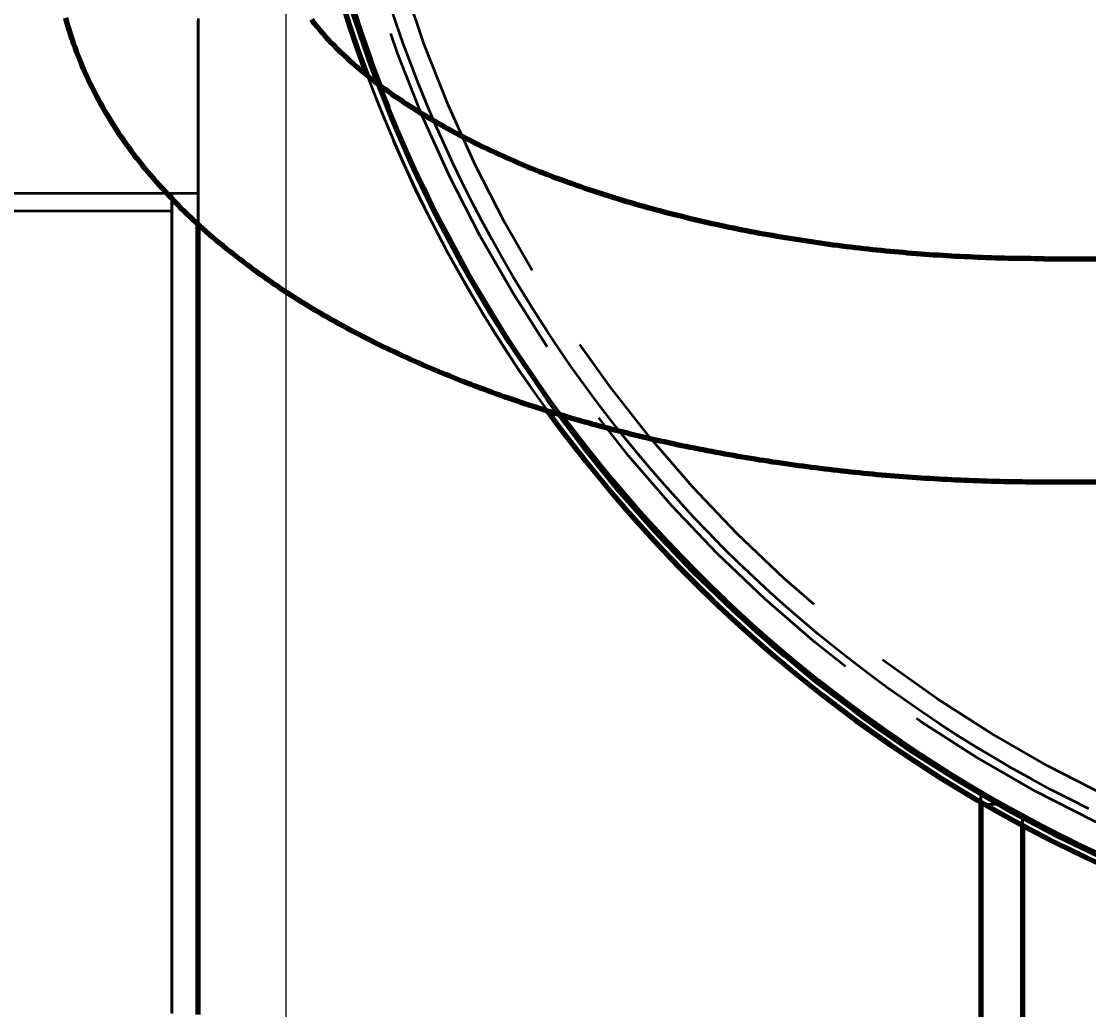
# Model space of a CAD drawing. Header units: millimetres. Extents: x 0 to 2382, y 0 to 420.
# Drawn here: x 142.78 to 154.93, y 123.6 to 134.85 of the extents above; entities that cross this region are included whole.
import ezdxf

# ---------------------------------------------------------------- set-up
doc = ezdxf.new("R2010")
doc.units = ezdxf.units.MM
doc.linetypes.add('IRAM-E-TRAZOS', pattern=[5, 4, -1])
for name, color, linetype, lineweight in [('01-VISIBLE', 7, 'CONTINUOUS', 70), ('02-OCULTA', 4, 'IRAM-E-TRAZOS', 35), ('04-COTA', 3, 'CONTINUOUS', 18)]:
    doc.layers.add(name, color=color, linetype=linetype, lineweight=lineweight)
doc.styles.add('ISO3098', font='isocpeur.ttf')
doc.dimstyles.new('FLAMA-IRAM', dxfattribs={"dimtxt": 3.5, "dimasz": 3.5, "dimexe": 2, "dimexo": 1.5, "dimgap": 1, "dimtad": 1, "dimdec": 1, "dimtxsty": 'ISO3098', "dimblk": 'IRAM_FLECHA', "dimblk1": 'IRAM_FLECHA', "dimblk2": 'IRAM_FLECHA', "dimcen": 2.5, "dimclrd": 256, "dimclre": 256, "dimclrt": 256, "dimazin": 3, "dimtfac": 1, "dimtmove": 0, "dimatfit": 3, "dimlwd": 18, "dimlwe": 18})

# ---------------------------------------------------------------- blocks, each defined once
blk = doc.blocks.new('IRAM_FLECHA')
blk.add_solid([(0, 0), (-1, 0.125), (-1, -0.125)])

msp = doc.modelspace()

# ---------------------------------------------------------------- linework, layer by layer
at = {"layer": '01-VISIBLE'}
for p, q in [((154.421, 132.148), (169.161, 132.148)), ((154.421, 129.608), (169.161, 129.608)), ((153.703, 125.961), (153.703, 125.936)), ((153.703, 125.936), (153.703, 120.742)), ((153.703, 125.936), (153.747, 125.936)), ((154.178, 125.696), (154.178, 120.742))]:
    msp.add_line(p, q, dxfattribs=at)
for points in [[(143.282, 134.889), (143.295, 134.841), (143.309, 134.793), (143.323, 134.745), (143.338, 134.697), (143.354, 134.65), (143.37, 134.602), (143.387, 134.555), (143.404, 134.508), (143.422, 134.462), (143.44, 134.415), (143.459, 134.369), (143.479, 134.323), (143.499, 134.277), (143.519, 134.231), (143.54, 134.186), (143.562, 134.141), (143.584, 134.096), (143.607, 134.051), (143.63, 134.007), (143.654, 133.963), (143.678, 133.919), (143.702, 133.876), (143.727, 133.832), (143.753, 133.789), (143.779, 133.747), (143.805, 133.704), (143.832, 133.662), (143.859, 133.62), (143.887, 133.578), (143.915, 133.537), (143.943, 133.496), (143.972, 133.455), (144.002, 133.414), (144.031, 133.374), (144.061, 133.334), (144.092, 133.294), (144.123, 133.255), (144.154, 133.216), (144.185, 133.177), (144.217, 133.139), (144.25, 133.1), (144.282, 133.062), (144.315, 133.025), (144.348, 132.987), (144.382, 132.95), (144.416, 132.913), (144.45, 132.877), (144.484, 132.84), (144.519, 132.805), (144.554, 132.769), (144.589, 132.733), (144.625, 132.698), (144.661, 132.663), (144.697, 132.629), (144.733, 132.594), (144.77, 132.56), (144.807, 132.527), (144.844, 132.493), (144.881, 132.46), (144.919, 132.427), (144.957, 132.394), (144.995, 132.362), (145.033, 132.33), (145.072, 132.298), (145.111, 132.266), (145.149, 132.235), (145.189, 132.204), (145.228, 132.173), (145.268, 132.142), (145.307, 132.112), (145.347, 132.082), (145.387, 132.052), (145.428, 132.022), (145.468, 131.993), (145.509, 131.964), (145.55, 131.935), (145.591, 131.907), (145.632, 131.878), (145.674, 131.85), (145.715, 131.822), (145.757, 131.795), (145.799, 131.767), (145.841, 131.74), (145.883, 131.713), (145.925, 131.686), (145.967, 131.66), (146.01, 131.634), (146.053, 131.608), (146.096, 131.582), (146.139, 131.556), (146.182, 131.531), (146.225, 131.506), (146.268, 131.481), (146.312, 131.456), (146.356, 131.432), (146.399, 131.408), (146.443, 131.384), (146.487, 131.36), (146.531, 131.336), (146.575, 131.313), (146.62, 131.289), (146.664, 131.266), (146.709, 131.244), (146.753, 131.221), (146.798, 131.199), (146.843, 131.176), (146.888, 131.154), (146.933, 131.133), (146.978, 131.111), (147.023, 131.09), (147.068, 131.068), (147.114, 131.047), (147.159, 131.027), (147.205, 131.006), (147.25, 130.985), (147.296, 130.965), (147.342, 130.945), (147.388, 130.925), (147.434, 130.905), (147.48, 130.886), (147.526, 130.867), (147.572, 130.847), (147.618, 130.828), (147.665, 130.81), (147.711, 130.791), (147.758, 130.773), (147.804, 130.754), (147.851, 130.736), (147.898, 130.718), (147.944, 130.7), (147.991, 130.683), (148.038, 130.665), (148.085, 130.648), (148.132, 130.631), (148.179, 130.614), (148.226, 130.597), (148.273, 130.581), (148.321, 130.564), (148.368, 130.548), (148.415, 130.532), (148.463, 130.516), (148.51, 130.5), (148.558, 130.485), (148.605, 130.469), (148.653, 130.454), (148.701, 130.439), (148.748, 130.424), (148.796, 130.409), (148.844, 130.395), (148.892, 130.38), (148.94, 130.366), (148.988, 130.351), (149.036, 130.337), (149.084, 130.323), (149.132, 130.31), (149.18, 130.296), (149.228, 130.283), (149.276, 130.269), (149.325, 130.256), (149.373, 130.243), (149.421, 130.23), (149.47, 130.218), (149.518, 130.205), (149.567, 130.193), (149.615, 130.18), (149.664, 130.168), (149.712, 130.156), (149.761, 130.144), (149.809, 130.133), (149.858, 130.121), (149.907, 130.11), (149.955, 130.098), (150.004, 130.087), (150.053, 130.076), (150.102, 130.065), (150.151, 130.055), (150.2, 130.044), (150.248, 130.034), (150.297, 130.023), (150.346, 130.013), (150.395, 130.003), (150.444, 129.993), (150.493, 129.983), (150.542, 129.974), (150.592, 129.964), (150.641, 129.955), (150.69, 129.946), (150.739, 129.936), (150.788, 129.927), (150.838, 129.919), (150.887, 129.91), (150.936, 129.901), (150.985, 129.893), (151.035, 129.885), (151.084, 129.876), (151.133, 129.868), (151.183, 129.86), (151.232, 129.853), (151.282, 129.845), (151.331, 129.837), (151.38, 129.83), (151.43, 129.823), (151.479, 129.815), (151.529, 129.808), (151.579, 129.801), (151.628, 129.795), (151.678, 129.788), (151.727, 129.781), (151.777, 129.775), (151.826, 129.769), (151.876, 129.762), (151.926, 129.756), (151.975, 129.751), (152.025, 129.745), (152.075, 129.739), (152.125, 129.734), (152.174, 129.728), (152.224, 129.723), (152.274, 129.718), (152.324, 129.713), (152.373, 129.708), (152.423, 129.703), (152.473, 129.698), (152.523, 129.693), (152.572, 129.689), (152.622, 129.685), (152.672, 129.68), (152.722, 129.676), (152.772, 129.672), (152.822, 129.669), (152.872, 129.665), (152.922, 129.661), (152.971, 129.658), (153.021, 129.654), (153.071, 129.651), (153.121, 129.648), (153.171, 129.645), (153.221, 129.642), (153.271, 129.639), (153.321, 129.637), (153.371, 129.634), (153.421, 129.632), (153.471, 129.629), (153.521, 129.627), (153.571, 129.625), (153.621, 129.623), (153.671, 129.621), (153.721, 129.62), (153.771, 129.618), (153.821, 129.617), (153.871, 129.615), (153.921, 129.614), (153.971, 129.613), (154.021, 129.612), (154.071, 129.611), (154.121, 129.61), (154.171, 129.61), (154.221, 129.609), (154.271, 129.609), (154.321, 129.608), (154.371, 129.608), (154.421, 129.608)], [(154.421, 132.148), (154.371, 132.148), (154.321, 132.148), (154.271, 132.149), (154.221, 132.149), (154.17, 132.15), (154.12, 132.151), (154.07, 132.151), (154.02, 132.152), (153.97, 132.154), (153.92, 132.155), (153.87, 132.156), (153.82, 132.158), (153.77, 132.159), (153.72, 132.161), (153.67, 132.163), (153.62, 132.165), (153.57, 132.168), (153.52, 132.17), (153.47, 132.172), (153.42, 132.175), (153.37, 132.178), (153.32, 132.181), (153.27, 132.184), (153.22, 132.187), (153.17, 132.19), (153.12, 132.194), (153.07, 132.197), (153.02, 132.201), (152.97, 132.205), (152.92, 132.209), (152.87, 132.213), (152.82, 132.217), (152.77, 132.221), (152.721, 132.226), (152.671, 132.231), (152.621, 132.235), (152.571, 132.24), (152.521, 132.246), (152.471, 132.251), (152.422, 132.256), (152.372, 132.262), (152.322, 132.267), (152.272, 132.273), (152.223, 132.279), (152.173, 132.285), (152.123, 132.291), (152.074, 132.298), (152.024, 132.304), (151.974, 132.311), (151.925, 132.318), (151.875, 132.325), (151.826, 132.332), (151.776, 132.339), (151.726, 132.346), (151.677, 132.354), (151.627, 132.362), (151.578, 132.369), (151.529, 132.377), (151.479, 132.385), (151.43, 132.394), (151.38, 132.402), (151.331, 132.411), (151.282, 132.419), (151.232, 132.428), (151.183, 132.437), (151.134, 132.447), (151.085, 132.456), (151.036, 132.465), (150.986, 132.475), (150.937, 132.485), (150.888, 132.495), (150.839, 132.505), (150.79, 132.515), (150.741, 132.526), (150.692, 132.536), (150.643, 132.547), (150.595, 132.558), (150.546, 132.569), (150.497, 132.58), (150.448, 132.592), (150.399, 132.603), (150.351, 132.615), (150.302, 132.627), (150.253, 132.639), (150.205, 132.651), (150.156, 132.664), (150.108, 132.676), (150.059, 132.689), (150.011, 132.702), (149.963, 132.715), (149.914, 132.728), (149.866, 132.742), (149.818, 132.755), (149.77, 132.769), (149.722, 132.783), (149.674, 132.797), (149.626, 132.812), (149.578, 132.826), (149.53, 132.841), (149.482, 132.856), (149.435, 132.871), (149.387, 132.886), (149.339, 132.902), (149.292, 132.917), (149.244, 132.933), (149.197, 132.949), (149.149, 132.966), (149.102, 132.982), (149.055, 132.999), (149.008, 133.016), (148.961, 133.033), (148.914, 133.05), (148.867, 133.067), (148.82, 133.085), (148.773, 133.103), (148.726, 133.121), (148.68, 133.139), (148.633, 133.158), (148.587, 133.177), (148.54, 133.196), (148.494, 133.215), (148.448, 133.234), (148.402, 133.254), (148.356, 133.274), (148.31, 133.294), (148.264, 133.314), (148.219, 133.335), (148.173, 133.356), (148.128, 133.377), (148.083, 133.398), (148.037, 133.42), (147.992, 133.442), (147.947, 133.464), (147.903, 133.486), (147.858, 133.509), (147.813, 133.532), (147.769, 133.555), (147.725, 133.578), (147.681, 133.602), (147.637, 133.626), (147.593, 133.65), (147.549, 133.675), (147.506, 133.699), (147.462, 133.725), (147.419, 133.75), (147.376, 133.776), (147.333, 133.802), (147.291, 133.828), (147.248, 133.855), (147.206, 133.882), (147.164, 133.909), (147.123, 133.937), (147.081, 133.965), (147.04, 133.993), (146.999, 134.022), (146.958, 134.051), (146.917, 134.08), (146.877, 134.11), (146.837, 134.14), (146.797, 134.17), (146.758, 134.201), (146.719, 134.232), (146.68, 134.264), (146.641, 134.296), (146.603, 134.329), (146.565, 134.361), (146.528, 134.395), (146.491, 134.428), (146.454, 134.463), (146.418, 134.497), (146.382, 134.532), (146.347, 134.568), (146.312, 134.604), (146.278, 134.64), (146.244, 134.677), (146.211, 134.715), (146.179, 134.753), (146.147, 134.791), (146.115, 134.83), (146.085, 134.87)], [(144.791, 123.542), (144.791, 123.616), (144.791, 123.69), (144.791, 123.765), (144.791, 123.839), (144.791, 123.914), (144.791, 123.988), (144.791, 124.062), (144.791, 124.137), (144.791, 124.211), (144.791, 124.285), (144.791, 124.36), (144.791, 124.434), (144.791, 124.509), (144.791, 124.583), (144.791, 124.657), (144.791, 124.732), (144.791, 124.806), (144.791, 124.88), (144.791, 124.955), (144.791, 125.029), (144.791, 125.104), (144.791, 125.178), (144.791, 125.252), (144.791, 125.327), (144.791, 125.401), (144.791, 125.475), (144.791, 125.55), (144.791, 125.624), (144.791, 125.699), (144.791, 125.773), (144.791, 125.847), (144.791, 125.922), (144.791, 125.996), (144.791, 126.07), (144.791, 126.145), (144.791, 126.219), (144.791, 126.294), (144.791, 126.368), (144.791, 126.442), (144.791, 126.517), (144.791, 126.591), (144.791, 126.665), (144.791, 126.74), (144.791, 126.814), (144.791, 126.889), (144.791, 126.963), (144.791, 127.037), (144.791, 127.112), (144.791, 127.186), (144.791, 127.26), (144.791, 127.335), (144.791, 127.409), (144.791, 127.484), (144.791, 127.558), (144.791, 127.632), (144.791, 127.707), (144.791, 127.781), (144.791, 127.855), (144.791, 127.93), (144.791, 128.004), (144.791, 128.079), (144.791, 128.153), (144.791, 128.227), (144.791, 128.302), (144.791, 128.376), (144.791, 128.45), (144.791, 128.525), (144.791, 128.599), (144.791, 128.674), (144.791, 128.748), (144.791, 128.822), (144.791, 128.897), (144.791, 128.971), (144.791, 129.045), (144.791, 129.12), (144.791, 129.194), (144.791, 129.269), (144.791, 129.343), (144.791, 129.417), (144.791, 129.492), (144.791, 129.566), (144.791, 129.64), (144.791, 129.715), (144.791, 129.789), (144.791, 129.864), (144.791, 129.938), (144.791, 130.012), (144.791, 130.087), (144.791, 130.161), (144.791, 130.235), (144.791, 130.31), (144.791, 130.384), (144.791, 130.459), (144.791, 130.533), (144.791, 130.607), (144.791, 130.682), (144.791, 130.756), (144.791, 130.83), (144.791, 130.905), (144.791, 130.979), (144.791, 131.054), (144.791, 131.128), (144.791, 131.202), (144.791, 131.277), (144.791, 131.351), (144.791, 131.426), (144.791, 131.5), (144.791, 131.574), (144.791, 131.649), (144.791, 131.723), (144.791, 131.797), (144.791, 131.872), (144.791, 131.946), (144.791, 132.021), (144.791, 132.095), (144.791, 132.169), (144.791, 132.244), (144.791, 132.318), (144.791, 132.392), (144.791, 132.467), (144.791, 132.541)]]:
    msp.add_lwpolyline(points, dxfattribs=at)
for radius, start, end in [(16.096, 132.4125, -159.4715), (16, 132.6905, -158.9081), (16.096, -144.0025, -35.9975), (16, -143.5447, -36.4553)]:
    msp.add_arc((161.791, 139.878), radius, start, end, dxfattribs=at)
at = {"layer": '02-OCULTA'}
for p, q in [((144.791, 132.891), (138.791, 132.891)), ((144.491, 132.891), (139.091, 132.891)), ((144.491, 132.691), (141.916, 132.691)), ((153.276, 126.332), (153.26, 126.307)), ((153.276, 126.332), (153.26, 126.307)), ((153.703, 120.536), (153.703, 126.073)), ((153.703, 126.073), (153.703, 125.961)), ((153.747, 125.936), (153.941, 125.936)), ((154.178, 120.536), (154.178, 125.805)), ((154.178, 125.805), (154.178, 125.696))]:
    msp.add_line(p, q, dxfattribs=at)
for points in [[(154.935, 125.883), (154.716, 125.993), (154.498, 126.105), (154.283, 126.222), (154.069, 126.341), (153.858, 126.464), (153.648, 126.59), (153.44, 126.72), (153.235, 126.853), (153.031, 126.989), (152.83, 127.128), (152.631, 127.27), (152.434, 127.416), (152.239, 127.564), (152.047, 127.716), (151.857, 127.87), (151.67, 128.028), (151.485, 128.188), (151.302, 128.352), (151.123, 128.518), (150.946, 128.687), (150.771, 128.858), (150.599, 129.033), (150.43, 129.21), (150.264, 129.39), (150.101, 129.572), (149.941, 129.757), (149.783, 129.944), (149.629, 130.134), (149.477, 130.327), (149.329, 130.521), (149.183, 130.718), (149.041, 130.917), (148.902, 131.119), (148.766, 131.322), (148.633, 131.528), (148.504, 131.736), (148.377, 131.945), (148.254, 132.157), (148.135, 132.371), (148.019, 132.586), (147.906, 132.803), (147.796, 133.022), (147.69, 133.243), (147.588, 133.465), (147.489, 133.689), (147.393, 133.915), (147.302, 134.141), (147.213, 134.37), (147.128, 134.599), (147.047, 134.83), (146.97, 135.063)], [(154.935, 125.883), (154.716, 125.993), (154.498, 126.105), (154.283, 126.222), (154.069, 126.341), (153.858, 126.464), (153.648, 126.59), (153.44, 126.72), (153.235, 126.853), (153.031, 126.989), (152.83, 127.128), (152.631, 127.27), (152.434, 127.416), (152.239, 127.564), (152.047, 127.716), (151.857, 127.87), (151.67, 128.028), (151.485, 128.188), (151.302, 128.352), (151.123, 128.518), (150.946, 128.687), (150.771, 128.858), (150.599, 129.033), (150.43, 129.21), (150.264, 129.39), (150.101, 129.572), (149.941, 129.757), (149.783, 129.944), (149.629, 130.134), (149.477, 130.327), (149.329, 130.521), (149.183, 130.718), (149.041, 130.917), (148.902, 131.119), (148.766, 131.322), (148.633, 131.528), (148.504, 131.736), (148.377, 131.945), (148.254, 132.157), (148.135, 132.371), (148.019, 132.586), (147.906, 132.803), (147.796, 133.022), (147.69, 133.243), (147.588, 133.465), (147.489, 133.689), (147.393, 133.915), (147.302, 134.141), (147.213, 134.37), (147.128, 134.599), (147.047, 134.83), (146.97, 135.063)], [(144.791, 134.882), (144.791, 134.832), (144.791, 134.782), (144.791, 134.732), (144.791, 134.682), (144.791, 134.632), (144.791, 134.581), (144.791, 134.531), (144.791, 134.481), (144.791, 134.431), (144.791, 134.381), (144.791, 134.331), (144.791, 134.281), (144.791, 134.23), (144.791, 134.18), (144.791, 134.13), (144.791, 134.08), (144.791, 134.03), (144.791, 133.98), (144.791, 133.93), (144.791, 133.879), (144.791, 133.829), (144.791, 133.779), (144.791, 133.729), (144.791, 133.679), (144.791, 133.629), (144.791, 133.579), (144.791, 133.528), (144.791, 133.478), (144.791, 133.428), (144.791, 133.378), (144.791, 133.328), (144.791, 133.278), (144.791, 133.228), (144.791, 133.177), (144.791, 133.127), (144.791, 133.077), (144.791, 133.027), (144.791, 132.977), (144.791, 132.927), (144.791, 132.877), (144.791, 132.826), (144.791, 132.776), (144.791, 132.726), (144.791, 132.676), (144.791, 132.626), (144.791, 132.576), (144.791, 132.526), (144.791, 132.475), (144.791, 132.425), (144.791, 132.375), (144.791, 132.325), (144.791, 132.275), (144.791, 132.225), (144.791, 132.175), (144.791, 132.124), (144.791, 132.074), (144.791, 132.024), (144.791, 131.974), (144.791, 131.924), (144.791, 131.874), (144.791, 131.824), (144.791, 131.773), (144.791, 131.723), (144.791, 131.673), (144.791, 131.623), (144.791, 131.573), (144.791, 131.523), (144.791, 131.473), (144.791, 131.422), (144.791, 131.372), (144.791, 131.322), (144.791, 131.272), (144.791, 131.222), (144.791, 131.172), (144.791, 131.122), (144.791, 131.071), (144.791, 131.021), (144.791, 130.971), (144.791, 130.921), (144.791, 130.871), (144.791, 130.821), (144.791, 130.771), (144.791, 130.72), (144.791, 130.67), (144.791, 130.62), (144.791, 130.57), (144.791, 130.52), (144.791, 130.47), (144.791, 130.42), (144.791, 130.369), (144.791, 130.319), (144.791, 130.269), (144.791, 130.219), (144.791, 130.169), (144.791, 130.119), (144.791, 130.069), (144.791, 130.018), (144.791, 129.968), (144.791, 129.918), (144.791, 129.868), (144.791, 129.818), (144.791, 129.768), (144.791, 129.718), (144.791, 129.667), (144.791, 129.617), (144.791, 129.567), (144.791, 129.517), (144.791, 129.467), (144.791, 129.417), (144.791, 129.367), (144.791, 129.316), (144.791, 129.266), (144.791, 129.216), (144.791, 129.166), (144.791, 129.116), (144.791, 129.066), (144.791, 129.016), (144.791, 128.965), (144.791, 128.915), (144.791, 128.865), (144.791, 128.815), (144.791, 128.765), (144.791, 128.715), (144.791, 128.665), (144.791, 128.614), (144.791, 128.564), (144.791, 128.514), (144.791, 128.464), (144.791, 128.414), (144.791, 128.364), (144.791, 128.314), (144.791, 128.263), (144.791, 128.213), (144.791, 128.163), (144.791, 128.113), (144.791, 128.063), (144.791, 128.013), (144.791, 127.963), (144.791, 127.912), (144.791, 127.862), (144.791, 127.812), (144.791, 127.762), (144.791, 127.712), (144.791, 127.662), (144.791, 127.612), (144.791, 127.561), (144.791, 127.511), (144.791, 127.461), (144.791, 127.411), (144.791, 127.361), (144.791, 127.311), (144.791, 127.261), (144.791, 127.21), (144.791, 127.16), (144.791, 127.11), (144.791, 127.06), (144.791, 127.01), (144.791, 126.96), (144.791, 126.91), (144.791, 126.859), (144.791, 126.809), (144.791, 126.759), (144.791, 126.709), (144.791, 126.659), (144.791, 126.609), (144.791, 126.559), (144.791, 126.508), (144.791, 126.458), (144.791, 126.408), (144.791, 126.358), (144.791, 126.308), (144.791, 126.258), (144.791, 126.208), (144.791, 126.157), (144.791, 126.107), (144.791, 126.057), (144.791, 126.007), (144.791, 125.957), (144.791, 125.907), (144.791, 125.857), (144.791, 125.806), (144.791, 125.756), (144.791, 125.706), (144.791, 125.656), (144.791, 125.606), (144.791, 125.556), (144.791, 125.506), (144.791, 125.455), (144.791, 125.405), (144.791, 125.355), (144.791, 125.305), (144.791, 125.255), (144.791, 125.205), (144.791, 125.155), (144.791, 125.104), (144.791, 125.054), (144.791, 125.004), (144.791, 124.954), (144.791, 124.904), (144.791, 124.854), (144.791, 124.804), (144.791, 124.753), (144.791, 124.703), (144.791, 124.653), (144.791, 124.603), (144.791, 124.553), (144.791, 124.503), (144.791, 124.453), (144.791, 124.402), (144.791, 124.352), (144.791, 124.302), (144.791, 124.252), (144.791, 124.202), (144.791, 124.152), (144.791, 124.102), (144.791, 124.051), (144.791, 124.001), (144.791, 123.951), (144.791, 123.901), (144.791, 123.851), (144.791, 123.801), (144.791, 123.751), (144.791, 123.7), (144.791, 123.65), (144.791, 123.6), (144.791, 123.55)], [(144.791, 132.541), (144.791, 132.592), (144.791, 132.642), (144.791, 132.693), (144.791, 132.743), (144.791, 132.794), (144.791, 132.844), (144.791, 132.894), (144.791, 132.945), (144.791, 132.995), (144.791, 133.046), (144.791, 133.096), (144.791, 133.147), (144.791, 133.197), (144.791, 133.248), (144.791, 133.298), (144.791, 133.349), (144.791, 133.399), (144.791, 133.45), (144.791, 133.5), (144.791, 133.551), (144.791, 133.601), (144.791, 133.652), (144.791, 133.702), (144.791, 133.753), (144.791, 133.803), (144.791, 133.854), (144.791, 133.904), (144.791, 133.954), (144.791, 134.005), (144.791, 134.055), (144.791, 134.106), (144.791, 134.156), (144.791, 134.207), (144.791, 134.257), (144.791, 134.308), (144.791, 134.358), (144.791, 134.409), (144.791, 134.459), (144.791, 134.51), (144.791, 134.56), (144.791, 134.611), (144.791, 134.661), (144.791, 134.712), (144.791, 134.762), (144.791, 134.813), (144.791, 134.863)], [(144.491, 123.567), (144.491, 123.63), (144.491, 123.693), (144.491, 123.756), (144.491, 123.819), (144.491, 123.882), (144.491, 123.945), (144.491, 124.008), (144.491, 124.071), (144.491, 124.134), (144.491, 124.197), (144.491, 124.26), (144.491, 124.323), (144.491, 124.386), (144.491, 124.449), (144.491, 124.512), (144.491, 124.575), (144.491, 124.638), (144.491, 124.701), (144.491, 124.764), (144.491, 124.827), (144.491, 124.89), (144.491, 124.953), (144.491, 125.016), (144.491, 125.079), (144.491, 125.142), (144.491, 125.205), (144.491, 125.268), (144.491, 125.331), (144.491, 125.394), (144.491, 125.457), (144.491, 125.52), (144.491, 125.583), (144.491, 125.646), (144.491, 125.709), (144.491, 125.772), (144.491, 125.835), (144.491, 125.898), (144.491, 125.961), (144.491, 126.024), (144.491, 126.087), (144.491, 126.15), (144.491, 126.213), (144.491, 126.276), (144.491, 126.339), (144.491, 126.402), (144.491, 126.465), (144.491, 126.528), (144.491, 126.591), (144.491, 126.654), (144.491, 126.717), (144.491, 126.78), (144.491, 126.843), (144.491, 126.906), (144.491, 126.969), (144.491, 127.032), (144.491, 127.095), (144.491, 127.158), (144.491, 127.221), (144.491, 127.284), (144.491, 127.347), (144.491, 127.41), (144.491, 127.473), (144.491, 127.536), (144.491, 127.599), (144.491, 127.662), (144.491, 127.725), (144.491, 127.788), (144.491, 127.851), (144.491, 127.914), (144.491, 127.977), (144.491, 128.04), (144.491, 128.103), (144.491, 128.166), (144.491, 128.229), (144.491, 128.292), (144.491, 128.355), (144.491, 128.418), (144.491, 128.481), (144.491, 128.544), (144.491, 128.607), (144.491, 128.67), (144.491, 128.733), (144.491, 128.796), (144.491, 128.859), (144.491, 128.922), (144.491, 128.985), (144.491, 129.048), (144.491, 129.111), (144.491, 129.174), (144.491, 129.237), (144.491, 129.3), (144.491, 129.363), (144.491, 129.426), (144.491, 129.489), (144.491, 129.552), (144.491, 129.615), (144.491, 129.678), (144.491, 129.741), (144.491, 129.804), (144.491, 129.867), (144.491, 129.93), (144.491, 129.993), (144.491, 130.056), (144.491, 130.119), (144.491, 130.182), (144.491, 130.245), (144.491, 130.308), (144.491, 130.371), (144.491, 130.434), (144.491, 130.497), (144.491, 130.56), (144.491, 130.623), (144.491, 130.686), (144.491, 130.749), (144.491, 130.812), (144.491, 130.875), (144.491, 130.938), (144.491, 131.001), (144.491, 131.064), (144.491, 131.127), (144.491, 131.19), (144.491, 131.253), (144.491, 131.316), (144.491, 131.379), (144.491, 131.442), (144.491, 131.505), (144.491, 131.568), (144.491, 131.631), (144.491, 131.694), (144.491, 131.757), (144.491, 131.82), (144.491, 131.883), (144.491, 131.946), (144.491, 132.009), (144.491, 132.072), (144.491, 132.135), (144.491, 132.198), (144.491, 132.261), (144.491, 132.324), (144.491, 132.387), (144.491, 132.45), (144.491, 132.513), (144.491, 132.576), (144.491, 132.639), (144.491, 132.702), (144.491, 132.765), (144.491, 132.828), (144.491, 132.891)], [(144.491, 132.891), (144.491, 132.84), (144.491, 132.79), (144.491, 132.74), (144.491, 132.69), (144.491, 132.64), (144.491, 132.589), (144.491, 132.539), (144.491, 132.489), (144.491, 132.439), (144.491, 132.389), (144.491, 132.338), (144.491, 132.288), (144.491, 132.238), (144.491, 132.188), (144.491, 132.138), (144.491, 132.087), (144.491, 132.037), (144.491, 131.987), (144.491, 131.937), (144.491, 131.887), (144.491, 131.836), (144.491, 131.786), (144.491, 131.736), (144.491, 131.686), (144.491, 131.636), (144.491, 131.585), (144.491, 131.535), (144.491, 131.485), (144.491, 131.435), (144.491, 131.385), (144.491, 131.334), (144.491, 131.284), (144.491, 131.234), (144.491, 131.184), (144.491, 131.134), (144.491, 131.083), (144.491, 131.033), (144.491, 130.983), (144.491, 130.933), (144.491, 130.883), (144.491, 130.832), (144.491, 130.782), (144.491, 130.732), (144.491, 130.682), (144.491, 130.632), (144.491, 130.581), (144.491, 130.531), (144.491, 130.481), (144.491, 130.431), (144.491, 130.381), (144.491, 130.33), (144.491, 130.28), (144.491, 130.23), (144.491, 130.18), (144.491, 130.13), (144.491, 130.079), (144.491, 130.029), (144.491, 129.979), (144.491, 129.929), (144.491, 129.879), (144.491, 129.828), (144.491, 129.778), (144.491, 129.728), (144.491, 129.678), (144.491, 129.628), (144.491, 129.577), (144.491, 129.527), (144.491, 129.477), (144.491, 129.427), (144.491, 129.377), (144.491, 129.326), (144.491, 129.276), (144.491, 129.226), (144.491, 129.176), (144.491, 129.126), (144.491, 129.075), (144.491, 129.025), (144.491, 128.975), (144.491, 128.925), (144.491, 128.875), (144.491, 128.824), (144.491, 128.774), (144.491, 128.724), (144.491, 128.674), (144.491, 128.624), (144.491, 128.574), (144.491, 128.523), (144.491, 128.473), (144.491, 128.423), (144.491, 128.373), (144.491, 128.323), (144.491, 128.272), (144.491, 128.222), (144.491, 128.172), (144.491, 128.122), (144.491, 128.072), (144.491, 128.021), (144.491, 127.971), (144.491, 127.921), (144.491, 127.871), (144.491, 127.821), (144.491, 127.77), (144.491, 127.72), (144.491, 127.67), (144.491, 127.62), (144.491, 127.57), (144.491, 127.519), (144.491, 127.469), (144.491, 127.419), (144.491, 127.369), (144.491, 127.319), (144.491, 127.268), (144.491, 127.218), (144.491, 127.168), (144.491, 127.118), (144.491, 127.068), (144.491, 127.017), (144.491, 126.967), (144.491, 126.917), (144.491, 126.867), (144.491, 126.817), (144.491, 126.766), (144.491, 126.716), (144.491, 126.666), (144.491, 126.616), (144.491, 126.566), (144.491, 126.515), (144.491, 126.465), (144.491, 126.415), (144.491, 126.365), (144.491, 126.315), (144.491, 126.264), (144.491, 126.214), (144.491, 126.164), (144.491, 126.114), (144.491, 126.064), (144.491, 126.013), (144.491, 125.963), (144.491, 125.913), (144.491, 125.863), (144.491, 125.813), (144.491, 125.762), (144.491, 125.712), (144.491, 125.662), (144.491, 125.612), (144.491, 125.562), (144.491, 125.511), (144.491, 125.461), (144.491, 125.411), (144.491, 125.361), (144.491, 125.311), (144.491, 125.26), (144.491, 125.21), (144.491, 125.16), (144.491, 125.11), (144.491, 125.06), (144.491, 125.009), (144.491, 124.959), (144.491, 124.909), (144.491, 124.859), (144.491, 124.809), (144.491, 124.758), (144.491, 124.708), (144.491, 124.658), (144.491, 124.608), (144.491, 124.558), (144.491, 124.507), (144.491, 124.457), (144.491, 124.407), (144.491, 124.357), (144.491, 124.307), (144.491, 124.256), (144.491, 124.206), (144.491, 124.156), (144.491, 124.106), (144.491, 124.056), (144.491, 124.005), (144.491, 123.955), (144.491, 123.905), (144.491, 123.855), (144.491, 123.805), (144.491, 123.754), (144.491, 123.704), (144.491, 123.654), (144.491, 123.604), (144.491, 123.554)], [(144.791, 123.567), (144.791, 123.63), (144.791, 123.693), (144.791, 123.756), (144.791, 123.819), (144.791, 123.882), (144.791, 123.945), (144.791, 124.008), (144.791, 124.071), (144.791, 124.134), (144.791, 124.197), (144.791, 124.26), (144.791, 124.323), (144.791, 124.386), (144.791, 124.449), (144.791, 124.512), (144.791, 124.575), (144.791, 124.638), (144.791, 124.701), (144.791, 124.764), (144.791, 124.827), (144.791, 124.89), (144.791, 124.953), (144.791, 125.016), (144.791, 125.079), (144.791, 125.142), (144.791, 125.205), (144.791, 125.268), (144.791, 125.331), (144.791, 125.394), (144.791, 125.457), (144.791, 125.52), (144.791, 125.583), (144.791, 125.646), (144.791, 125.709), (144.791, 125.772), (144.791, 125.835), (144.791, 125.898), (144.791, 125.961), (144.791, 126.024), (144.791, 126.087), (144.791, 126.15), (144.791, 126.213), (144.791, 126.276), (144.791, 126.339), (144.791, 126.402), (144.791, 126.465), (144.791, 126.528), (144.791, 126.591), (144.791, 126.654), (144.791, 126.717), (144.791, 126.78), (144.791, 126.843), (144.791, 126.906), (144.791, 126.969), (144.791, 127.032), (144.791, 127.095), (144.791, 127.158), (144.791, 127.221), (144.791, 127.284), (144.791, 127.347), (144.791, 127.41), (144.791, 127.473), (144.791, 127.536), (144.791, 127.599), (144.791, 127.662), (144.791, 127.725), (144.791, 127.788), (144.791, 127.851), (144.791, 127.914), (144.791, 127.977), (144.791, 128.04), (144.791, 128.103), (144.791, 128.166), (144.791, 128.229), (144.791, 128.292), (144.791, 128.355), (144.791, 128.418), (144.791, 128.481), (144.791, 128.544), (144.791, 128.607), (144.791, 128.67), (144.791, 128.733), (144.791, 128.796), (144.791, 128.859), (144.791, 128.922), (144.791, 128.985), (144.791, 129.048), (144.791, 129.111), (144.791, 129.174), (144.791, 129.237), (144.791, 129.3), (144.791, 129.363), (144.791, 129.426), (144.791, 129.489), (144.791, 129.552), (144.791, 129.615), (144.791, 129.678), (144.791, 129.741), (144.791, 129.804), (144.791, 129.867), (144.791, 129.93), (144.791, 129.993), (144.791, 130.056), (144.791, 130.119), (144.791, 130.182), (144.791, 130.245), (144.791, 130.308), (144.791, 130.371), (144.791, 130.434), (144.791, 130.497), (144.791, 130.56), (144.791, 130.623), (144.791, 130.686), (144.791, 130.749), (144.791, 130.812), (144.791, 130.875), (144.791, 130.938), (144.791, 131.001), (144.791, 131.064), (144.791, 131.127), (144.791, 131.19), (144.791, 131.253), (144.791, 131.316), (144.791, 131.379), (144.791, 131.442), (144.791, 131.505), (144.791, 131.568), (144.791, 131.631), (144.791, 131.694), (144.791, 131.757), (144.791, 131.82), (144.791, 131.883), (144.791, 131.946), (144.791, 132.009), (144.791, 132.072), (144.791, 132.135), (144.791, 132.198), (144.791, 132.261), (144.791, 132.324), (144.791, 132.387), (144.791, 132.45), (144.791, 132.513), (144.791, 132.576), (144.791, 132.639), (144.791, 132.702), (144.791, 132.765), (144.791, 132.828), (144.791, 132.891)], [(144.791, 132.891), (144.791, 132.84), (144.791, 132.79), (144.791, 132.74), (144.791, 132.69), (144.791, 132.64), (144.791, 132.589), (144.791, 132.539), (144.791, 132.489), (144.791, 132.439), (144.791, 132.389), (144.791, 132.338), (144.791, 132.288), (144.791, 132.238), (144.791, 132.188), (144.791, 132.138), (144.791, 132.087), (144.791, 132.037), (144.791, 131.987), (144.791, 131.937), (144.791, 131.887), (144.791, 131.836), (144.791, 131.786), (144.791, 131.736), (144.791, 131.686), (144.791, 131.636), (144.791, 131.585), (144.791, 131.535), (144.791, 131.485), (144.791, 131.435), (144.791, 131.385), (144.791, 131.334), (144.791, 131.284), (144.791, 131.234), (144.791, 131.184), (144.791, 131.134), (144.791, 131.083), (144.791, 131.033), (144.791, 130.983), (144.791, 130.933), (144.791, 130.883), (144.791, 130.832), (144.791, 130.782), (144.791, 130.732), (144.791, 130.682), (144.791, 130.632), (144.791, 130.581), (144.791, 130.531), (144.791, 130.481), (144.791, 130.431), (144.791, 130.381), (144.791, 130.33), (144.791, 130.28), (144.791, 130.23), (144.791, 130.18), (144.791, 130.13), (144.791, 130.079), (144.791, 130.029), (144.791, 129.979), (144.791, 129.929), (144.791, 129.879), (144.791, 129.828), (144.791, 129.778), (144.791, 129.728), (144.791, 129.678), (144.791, 129.628), (144.791, 129.577), (144.791, 129.527), (144.791, 129.477), (144.791, 129.427), (144.791, 129.377), (144.791, 129.326), (144.791, 129.276), (144.791, 129.226), (144.791, 129.176), (144.791, 129.126), (144.791, 129.075), (144.791, 129.025), (144.791, 128.975), (144.791, 128.925), (144.791, 128.875), (144.791, 128.824), (144.791, 128.774), (144.791, 128.724), (144.791, 128.674), (144.791, 128.624), (144.791, 128.574), (144.791, 128.523), (144.791, 128.473), (144.791, 128.423), (144.791, 128.373), (144.791, 128.323), (144.791, 128.272), (144.791, 128.222), (144.791, 128.172), (144.791, 128.122), (144.791, 128.072), (144.791, 128.021), (144.791, 127.971), (144.791, 127.921), (144.791, 127.871), (144.791, 127.821), (144.791, 127.77), (144.791, 127.72), (144.791, 127.67), (144.791, 127.62), (144.791, 127.57), (144.791, 127.519), (144.791, 127.469), (144.791, 127.419), (144.791, 127.369), (144.791, 127.319), (144.791, 127.268), (144.791, 127.218), (144.791, 127.168), (144.791, 127.118), (144.791, 127.068), (144.791, 127.017), (144.791, 126.967), (144.791, 126.917), (144.791, 126.867), (144.791, 126.817), (144.791, 126.766), (144.791, 126.716), (144.791, 126.666), (144.791, 126.616), (144.791, 126.566), (144.791, 126.515), (144.791, 126.465), (144.791, 126.415), (144.791, 126.365), (144.791, 126.315), (144.791, 126.264), (144.791, 126.214), (144.791, 126.164), (144.791, 126.114), (144.791, 126.064), (144.791, 126.013), (144.791, 125.963), (144.791, 125.913), (144.791, 125.863), (144.791, 125.813), (144.791, 125.762), (144.791, 125.712), (144.791, 125.662), (144.791, 125.612), (144.791, 125.562), (144.791, 125.511), (144.791, 125.461), (144.791, 125.411), (144.791, 125.361), (144.791, 125.311), (144.791, 125.26), (144.791, 125.21), (144.791, 125.16), (144.791, 125.11), (144.791, 125.06), (144.791, 125.009), (144.791, 124.959), (144.791, 124.909), (144.791, 124.859), (144.791, 124.809), (144.791, 124.758), (144.791, 124.708), (144.791, 124.658), (144.791, 124.608), (144.791, 124.558), (144.791, 124.507), (144.791, 124.457), (144.791, 124.407), (144.791, 124.357), (144.791, 124.307), (144.791, 124.256), (144.791, 124.206), (144.791, 124.156), (144.791, 124.106), (144.791, 124.056), (144.791, 124.005), (144.791, 123.955), (144.791, 123.905), (144.791, 123.855), (144.791, 123.805), (144.791, 123.754), (144.791, 123.704), (144.791, 123.654), (144.791, 123.604), (144.791, 123.554)], [(144.491, 123.577), (144.491, 123.639), (144.491, 123.701), (144.491, 123.763), (144.491, 123.825), (144.491, 123.887), (144.491, 123.949), (144.491, 124.011), (144.491, 124.073), (144.491, 124.135), (144.491, 124.197), (144.491, 124.259), (144.491, 124.321), (144.491, 124.383), (144.491, 124.445), (144.491, 124.507), (144.491, 124.569), (144.491, 124.631), (144.491, 124.693), (144.491, 124.755), (144.491, 124.817), (144.491, 124.879), (144.491, 124.941), (144.491, 125.003), (144.491, 125.065), (144.491, 125.127), (144.491, 125.189), (144.491, 125.251), (144.491, 125.313), (144.491, 125.375), (144.491, 125.437), (144.491, 125.499), (144.491, 125.561), (144.491, 125.623), (144.491, 125.685), (144.491, 125.747), (144.491, 125.809), (144.491, 125.871), (144.491, 125.933), (144.491, 125.995), (144.491, 126.057), (144.491, 126.119), (144.491, 126.181), (144.491, 126.243), (144.491, 126.305), (144.491, 126.367), (144.491, 126.429), (144.491, 126.491), (144.491, 126.553), (144.491, 126.615), (144.491, 126.677), (144.491, 126.739), (144.491, 126.801), (144.491, 126.863), (144.491, 126.925), (144.491, 126.987), (144.491, 127.049), (144.491, 127.111), (144.491, 127.173), (144.491, 127.235), (144.491, 127.297), (144.491, 127.359), (144.491, 127.421), (144.491, 127.483), (144.491, 127.545), (144.491, 127.607), (144.491, 127.669), (144.491, 127.731), (144.491, 127.793), (144.491, 127.855), (144.491, 127.917), (144.491, 127.979), (144.491, 128.041), (144.491, 128.103), (144.491, 128.165), (144.491, 128.227), (144.491, 128.289), (144.491, 128.351), (144.491, 128.413), (144.491, 128.475), (144.491, 128.537), (144.491, 128.599), (144.491, 128.661), (144.491, 128.723), (144.491, 128.785), (144.491, 128.847), (144.491, 128.909), (144.491, 128.971), (144.491, 129.033), (144.491, 129.095), (144.491, 129.157), (144.491, 129.219), (144.491, 129.281), (144.491, 129.343), (144.491, 129.405), (144.491, 129.467), (144.491, 129.529), (144.491, 129.591), (144.491, 129.653), (144.491, 129.715), (144.491, 129.777), (144.491, 129.839), (144.491, 129.901), (144.491, 129.963), (144.491, 130.025), (144.491, 130.087), (144.491, 130.149), (144.491, 130.211), (144.491, 130.273), (144.491, 130.335), (144.491, 130.397), (144.491, 130.459), (144.491, 130.521), (144.491, 130.583), (144.491, 130.645), (144.491, 130.707), (144.491, 130.769), (144.491, 130.831), (144.491, 130.893), (144.491, 130.955), (144.491, 131.017), (144.491, 131.079), (144.491, 131.141), (144.491, 131.203), (144.491, 131.265), (144.491, 131.327), (144.491, 131.389), (144.491, 131.451), (144.491, 131.513), (144.491, 131.575), (144.491, 131.637), (144.491, 131.699), (144.491, 131.761), (144.491, 131.823), (144.491, 131.885), (144.491, 131.947), (144.491, 132.009), (144.491, 132.071), (144.491, 132.133), (144.491, 132.195), (144.491, 132.257), (144.491, 132.319), (144.491, 132.381), (144.491, 132.443), (144.491, 132.505), (144.491, 132.567), (144.491, 132.629), (144.491, 132.691)], [(144.491, 132.691), (144.491, 132.64), (144.491, 132.59), (144.491, 132.54), (144.491, 132.49), (144.491, 132.44), (144.491, 132.389), (144.491, 132.339), (144.491, 132.289), (144.491, 132.239), (144.491, 132.189), (144.491, 132.138), (144.491, 132.088), (144.491, 132.038), (144.491, 131.988), (144.491, 131.938), (144.491, 131.887), (144.491, 131.837), (144.491, 131.787), (144.491, 131.737), (144.491, 131.687), (144.491, 131.636), (144.491, 131.586), (144.491, 131.536), (144.491, 131.486), (144.491, 131.436), (144.491, 131.385), (144.491, 131.335), (144.491, 131.285), (144.491, 131.235), (144.491, 131.185), (144.491, 131.134), (144.491, 131.084), (144.491, 131.034), (144.491, 130.984), (144.491, 130.934), (144.491, 130.883), (144.491, 130.833), (144.491, 130.783), (144.491, 130.733), (144.491, 130.683), (144.491, 130.632), (144.491, 130.582), (144.491, 130.532), (144.491, 130.482), (144.491, 130.432), (144.491, 130.381), (144.491, 130.331), (144.491, 130.281), (144.491, 130.231), (144.491, 130.181), (144.491, 130.13), (144.491, 130.08), (144.491, 130.03), (144.491, 129.98), (144.491, 129.929), (144.491, 129.879), (144.491, 129.829), (144.491, 129.779), (144.491, 129.729), (144.491, 129.678), (144.491, 129.628), (144.491, 129.578), (144.491, 129.528), (144.491, 129.478), (144.491, 129.427), (144.491, 129.377), (144.491, 129.327), (144.491, 129.277), (144.491, 129.227), (144.491, 129.176), (144.491, 129.126), (144.491, 129.076), (144.491, 129.026), (144.491, 128.976), (144.491, 128.925), (144.491, 128.875), (144.491, 128.825), (144.491, 128.775), (144.491, 128.725), (144.491, 128.674), (144.491, 128.624), (144.491, 128.574), (144.491, 128.524), (144.491, 128.474), (144.491, 128.423), (144.491, 128.373), (144.491, 128.323), (144.491, 128.273), (144.491, 128.223), (144.491, 128.172), (144.491, 128.122), (144.491, 128.072), (144.491, 128.022), (144.491, 127.972), (144.491, 127.921), (144.491, 127.871), (144.491, 127.821), (144.491, 127.771), (144.491, 127.721), (144.491, 127.67), (144.491, 127.62), (144.491, 127.57), (144.491, 127.52), (144.491, 127.47), (144.491, 127.419), (144.491, 127.369), (144.491, 127.319), (144.491, 127.269), (144.491, 127.219), (144.491, 127.168), (144.491, 127.118), (144.491, 127.068), (144.491, 127.018), (144.491, 126.968), (144.491, 126.917), (144.491, 126.867), (144.491, 126.817), (144.491, 126.767), (144.491, 126.717), (144.491, 126.666), (144.491, 126.616), (144.491, 126.566), (144.491, 126.516), (144.491, 126.466), (144.491, 126.415), (144.491, 126.365), (144.491, 126.315), (144.491, 126.265), (144.491, 126.215), (144.491, 126.164), (144.491, 126.114), (144.491, 126.064), (144.491, 126.014), (144.491, 125.964), (144.491, 125.913), (144.491, 125.863), (144.491, 125.813), (144.491, 125.763), (144.491, 125.712), (144.491, 125.662), (144.491, 125.612), (144.491, 125.562), (144.491, 125.512), (144.491, 125.461), (144.491, 125.411), (144.491, 125.361), (144.491, 125.311), (144.491, 125.261), (144.491, 125.21), (144.491, 125.16), (144.491, 125.11), (144.491, 125.06), (144.491, 125.01), (144.491, 124.959), (144.491, 124.909), (144.491, 124.859), (144.491, 124.809), (144.491, 124.759), (144.491, 124.708), (144.491, 124.658), (144.491, 124.608), (144.491, 124.558), (144.491, 124.508), (144.491, 124.457), (144.491, 124.407), (144.491, 124.357), (144.491, 124.307), (144.491, 124.257), (144.491, 124.206), (144.491, 124.156), (144.491, 124.106), (144.491, 124.056), (144.491, 124.006), (144.491, 123.955), (144.491, 123.905), (144.491, 123.855), (144.491, 123.805), (144.491, 123.755), (144.491, 123.704), (144.491, 123.654), (144.491, 123.604), (144.491, 123.554)], [(154.178, 125.805), (154.139, 125.827), (154.099, 125.848), (154.059, 125.87), (154.02, 125.892), (153.98, 125.914), (153.941, 125.936)]]:
    msp.add_lwpolyline(points, dxfattribs=at)
for radius in [16.096, 16, 16, 16, 15.68, 15.68, 15.68, 15.68, 15.68, 15.68, 15.68, 15.68, 15.36, 15.36, 15.36, 15.36]:
    msp.add_circle((161.791, 139.878), radius, dxfattribs=at)
for radius, start, end in [(16.03, 162, 18), (16.03, 162, 18), (16, 162, 18), (16, 162, 18), (16.03, -172.2868, -122.153), (16.03, -172.2868, -122.153), (16, -172.2868, -122.153), (16, -172.2868, -122.153), (16.096, -159.4715, -144.0025), (16, -158.9081, -143.5447), (16, -120.3625, -118.4102), (16, -120.3625, -119.3817)]:
    msp.add_arc((161.791, 139.878), radius, start, end, dxfattribs=at)

# ---------------------------------------------------------------- dimensions: what is measured, and where the dimension line sits
at = {"layer": '04-COTA'}
msp.add_linear_dim(base=(145.791, 92.791), p1=(145.791, 139.878), p2=(177.791, 139.878), dimstyle='FLAMA-IRAM', override={"dimlfac": 10, "dimpost": '%%c<>'}, dxfattribs=at).render()

doc.saveas('drawing.dxf')
